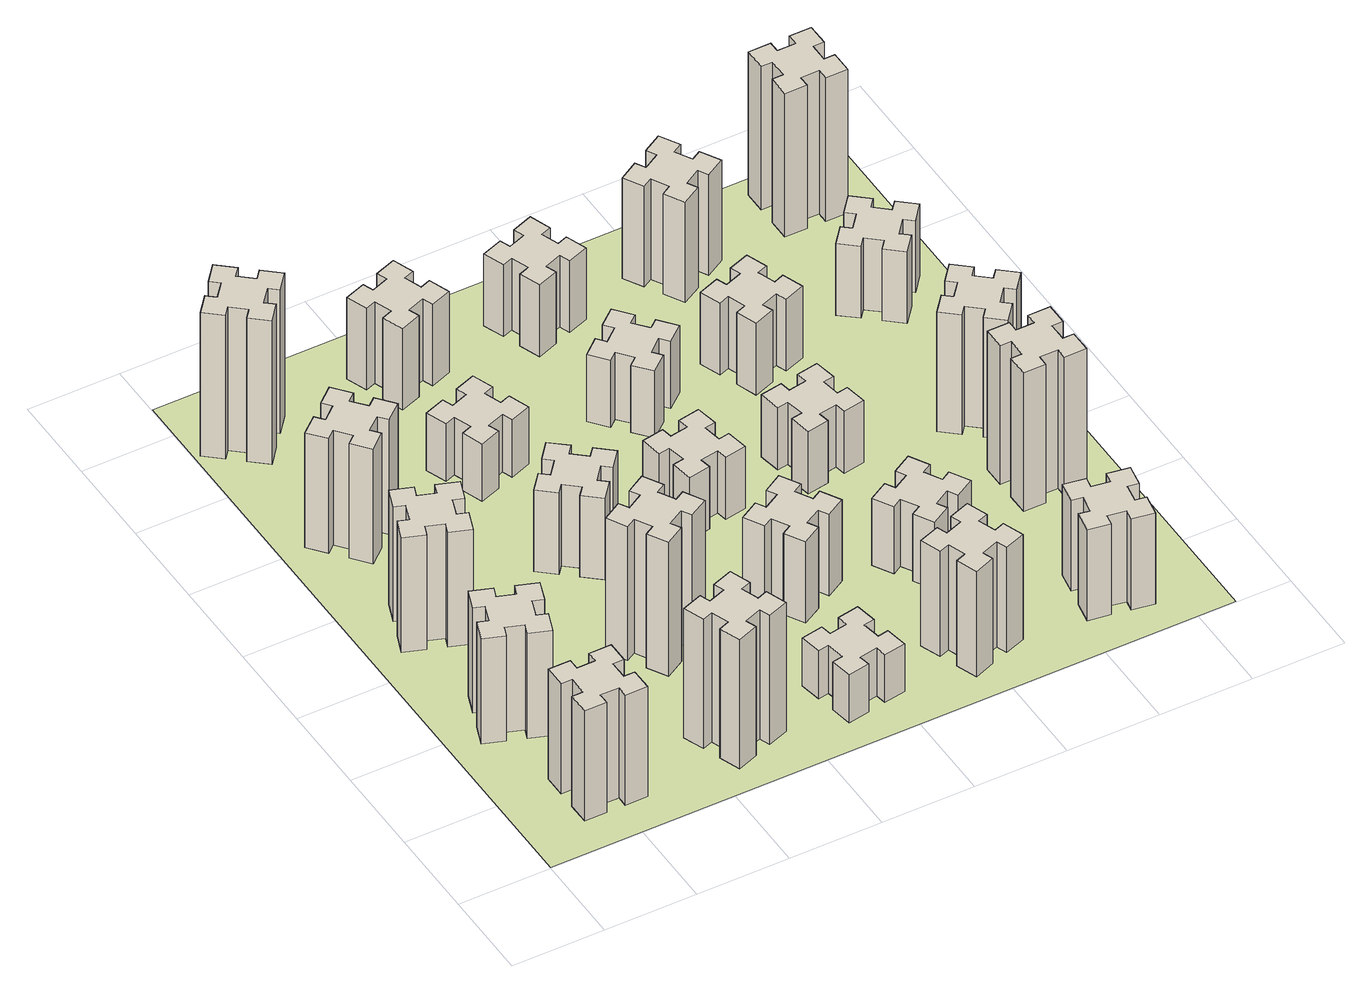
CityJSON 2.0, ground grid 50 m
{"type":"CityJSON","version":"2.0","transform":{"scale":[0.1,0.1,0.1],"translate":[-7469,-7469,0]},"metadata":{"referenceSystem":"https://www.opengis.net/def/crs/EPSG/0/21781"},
"CityObjects":{
"building1":{"type":"Building","attributes":{"class":"1000","function":"1000","usage":"1000","yearOfConstruction":2016,"roofType":"1000","measuredHeight":69,"storeysAboveGround":30,"storeysBelowGround":0},"geometry":[{"type":"Solid","lod":"1","boundaries":[[[[0,1,2,3,4,5,6,7,8,9,10,11,12,13,14,15,16,17,18,19]],[[17,16,20,21]],[[16,15,22,20]],[[15,14,23,22]],[[14,13,24,23]],[[13,12,25,24]],[[12,11,26,25]],[[11,10,27,26]],[[10,9,28,27]],[[9,8,29,28]],[[8,7,30,29]],[[7,6,31,30]],[[6,5,32,31]],[[5,4,33,32]],[[4,3,34,33]],[[3,2,35,34]],[[2,1,36,35]],[[1,0,37,36]],[[0,19,38,37]],[[19,18,39,38]],[[18,17,21,39]],[[24,25,26,27,28,29,30,31,32,33,34,35,36,37,38,39,21,20,22,23]]]]}]},
"building2":{"type":"Building","attributes":{"class":"1000","function":"1000","usage":"1000","yearOfConstruction":2016,"roofType":"1000","measuredHeight":66,"storeysAboveGround":30,"storeysBelowGround":0},"geometry":[{"type":"Solid","lod":"1","boundaries":[[[[40,41,42,43,44,45,46,47,48,49,50,51,52,53,54,55,56,57,58,59]],[[57,56,60,61]],[[56,55,62,60]],[[55,54,63,62]],[[54,53,64,63]],[[53,52,65,64]],[[52,51,66,65]],[[51,50,67,66]],[[50,49,68,67]],[[49,48,69,68]],[[48,47,70,69]],[[47,46,71,70]],[[46,45,72,71]],[[45,44,73,72]],[[44,43,74,73]],[[43,42,75,74]],[[42,41,76,75]],[[41,40,77,76]],[[40,59,78,77]],[[59,58,79,78]],[[58,57,61,79]],[[64,65,66,67,68,69,70,71,72,73,74,75,76,77,78,79,61,60,62,63]]]]}]},
"building3":{"type":"Building","attributes":{"class":"1000","function":"1000","usage":"1000","yearOfConstruction":2016,"roofType":"1000","measuredHeight":72,"storeysAboveGround":30,"storeysBelowGround":0},"geometry":[{"type":"Solid","lod":"1","boundaries":[[[[80,81,82,83,84,85,86,87,88,89,90,91,92,93,94,95,96,97,98,99]],[[97,96,100,101]],[[96,95,102,100]],[[95,94,103,102]],[[94,93,104,103]],[[93,92,105,104]],[[92,91,106,105]],[[91,90,107,106]],[[90,89,108,107]],[[89,88,109,108]],[[88,87,110,109]],[[87,86,111,110]],[[86,85,112,111]],[[85,84,113,112]],[[84,83,114,113]],[[83,82,115,114]],[[82,81,116,115]],[[81,80,117,116]],[[80,99,118,117]],[[99,98,119,118]],[[98,97,101,119]],[[104,105,106,107,108,109,110,111,112,113,114,115,116,117,118,119,101,100,102,103]]]]}]},
"building4":{"type":"Building","attributes":{"class":"1000","function":"1000","usage":"1000","yearOfConstruction":2016,"roofType":"1000","measuredHeight":72,"storeysAboveGround":30,"storeysBelowGround":0},"geometry":[{"type":"Solid","lod":"1","boundaries":[[[[120,121,122,123,124,125,126,127,128,129,130,131,132,133,134,135,136,137,138,139]],[[137,136,140,141]],[[136,135,142,140]],[[135,134,143,142]],[[134,133,144,143]],[[133,132,145,144]],[[132,131,146,145]],[[131,130,147,146]],[[130,129,148,147]],[[129,128,149,148]],[[128,127,150,149]],[[127,126,151,150]],[[126,125,152,151]],[[125,124,153,152]],[[124,123,154,153]],[[123,122,155,154]],[[122,121,156,155]],[[121,120,157,156]],[[120,139,158,157]],[[139,138,159,158]],[[138,137,141,159]],[[144,145,146,147,148,149,150,151,152,153,154,155,156,157,158,159,141,140,142,143]]]]}]},
"building5":{"type":"Building","attributes":{"class":"1000","function":"1000","usage":"1000","yearOfConstruction":2016,"roofType":"1000","measuredHeight":90,"storeysAboveGround":30,"storeysBelowGround":0},"geometry":[{"type":"Solid","lod":"1","boundaries":[[[[160,161,162,163,164,165,166,167,168,169,170,171,172,173,174,175,176,177,178,179]],[[177,176,180,181]],[[176,175,182,180]],[[175,174,183,182]],[[174,173,184,183]],[[173,172,185,184]],[[172,171,186,185]],[[171,170,187,186]],[[170,169,188,187]],[[169,168,189,188]],[[168,167,190,189]],[[167,166,191,190]],[[166,165,192,191]],[[165,164,193,192]],[[164,163,194,193]],[[163,162,195,194]],[[162,161,196,195]],[[161,160,197,196]],[[160,179,198,197]],[[179,178,199,198]],[[178,177,181,199]],[[184,185,186,187,188,189,190,191,192,193,194,195,196,197,198,199,181,180,182,183]]]]}]},
"building6":{"type":"Building","attributes":{"class":"1000","function":"1000","usage":"1000","yearOfConstruction":2016,"roofType":"1000","measuredHeight":81,"storeysAboveGround":30,"storeysBelowGround":0},"geometry":[{"type":"Solid","lod":"1","boundaries":[[[[200,201,202,203,204,205,206,207,208,209,210,211,212,213,214,215,216,217,218,219]],[[217,216,220,221]],[[216,215,222,220]],[[215,214,223,222]],[[214,213,224,223]],[[213,212,225,224]],[[212,211,226,225]],[[211,210,227,226]],[[210,209,228,227]],[[209,208,229,228]],[[208,207,230,229]],[[207,206,231,230]],[[206,205,232,231]],[[205,204,233,232]],[[204,203,234,233]],[[203,202,235,234]],[[202,201,236,235]],[[201,200,237,236]],[[200,219,238,237]],[[219,218,239,238]],[[218,217,221,239]],[[224,225,226,227,228,229,230,231,232,233,234,235,236,237,238,239,221,220,222,223]]]]}]},
"building7":{"type":"Building","attributes":{"class":"1000","function":"1000","usage":"1000","yearOfConstruction":2016,"roofType":"1000","measuredHeight":84,"storeysAboveGround":30,"storeysBelowGround":0},"geometry":[{"type":"Solid","lod":"1","boundaries":[[[[240,241,242,243,244,245,246,247,248,249,250,251,252,253,254,255,256,257,258,259]],[[257,256,260,261]],[[256,255,262,260]],[[255,254,263,262]],[[254,253,264,263]],[[253,252,265,264]],[[252,251,266,265]],[[251,250,267,266]],[[250,249,268,267]],[[249,248,269,268]],[[248,247,270,269]],[[247,246,271,270]],[[246,245,272,271]],[[245,244,273,272]],[[244,243,274,273]],[[243,242,275,274]],[[242,241,276,275]],[[241,240,277,276]],[[240,259,278,277]],[[259,258,279,278]],[[258,257,261,279]],[[264,265,266,267,268,269,270,271,272,273,274,275,276,277,278,279,261,260,262,263]]]]}]},
"building8":{"type":"Building","attributes":{"class":"1000","function":"1000","usage":"1000","yearOfConstruction":2016,"roofType":"1000","measuredHeight":51,"storeysAboveGround":30,"storeysBelowGround":0},"geometry":[{"type":"Solid","lod":"1","boundaries":[[[[280,281,282,283,284,285,286,287,288,289,290,291,292,293,294,295,296,297,298,299]],[[297,296,300,301]],[[296,295,302,300]],[[295,294,303,302]],[[294,293,304,303]],[[293,292,305,304]],[[292,291,306,305]],[[291,290,307,306]],[[290,289,308,307]],[[289,288,309,308]],[[288,287,310,309]],[[287,286,311,310]],[[286,285,312,311]],[[285,284,313,312]],[[284,283,314,313]],[[283,282,315,314]],[[282,281,316,315]],[[281,280,317,316]],[[280,299,318,317]],[[299,298,319,318]],[[298,297,301,319]],[[304,305,306,307,308,309,310,311,312,313,314,315,316,317,318,319,301,300,302,303]]]]}]},
"building9":{"type":"Building","attributes":{"class":"1000","function":"1000","usage":"1000","yearOfConstruction":2016,"roofType":"1000","measuredHeight":36,"storeysAboveGround":30,"storeysBelowGround":0},"geometry":[{"type":"Solid","lod":"1","boundaries":[[[[320,321,322,323,324,325,326,327,328,329,330,331,332,333,334,335,336,337,338,339]],[[337,336,340,341]],[[336,335,342,340]],[[335,334,343,342]],[[334,333,344,343]],[[333,332,345,344]],[[332,331,346,345]],[[331,330,347,346]],[[330,329,348,347]],[[329,328,349,348]],[[328,327,350,349]],[[327,326,351,350]],[[326,325,352,351]],[[325,324,353,352]],[[324,323,354,353]],[[323,322,355,354]],[[322,321,356,355]],[[321,320,357,356]],[[320,339,358,357]],[[339,338,359,358]],[[338,337,341,359]],[[344,345,346,347,348,349,350,351,352,353,354,355,356,357,358,359,341,340,342,343]]]]}]},
"building10":{"type":"Building","attributes":{"class":"1000","function":"1000","usage":"1000","yearOfConstruction":2016,"roofType":"1000","measuredHeight":30,"storeysAboveGround":30,"storeysBelowGround":0},"geometry":[{"type":"Solid","lod":"1","boundaries":[[[[360,361,362,363,364,365,366,367,368,369,370,371,372,373,374,375,376,377,378,379]],[[377,376,380,381]],[[376,375,382,380]],[[375,374,383,382]],[[374,373,384,383]],[[373,372,385,384]],[[372,371,386,385]],[[371,370,387,386]],[[370,369,388,387]],[[369,368,389,388]],[[368,367,390,389]],[[367,366,391,390]],[[366,365,392,391]],[[365,364,393,392]],[[364,363,394,393]],[[363,362,395,394]],[[362,361,396,395]],[[361,360,397,396]],[[360,379,398,397]],[[379,378,399,398]],[[378,377,381,399]],[[384,385,386,387,388,389,390,391,392,393,394,395,396,397,398,399,381,380,382,383]]]]}]},
"building11":{"type":"Building","attributes":{"class":"1000","function":"1000","usage":"1000","yearOfConstruction":2016,"roofType":"1000","measuredHeight":51,"storeysAboveGround":30,"storeysBelowGround":0},"geometry":[{"type":"Solid","lod":"1","boundaries":[[[[400,401,402,403,404,405,406,407,408,409,410,411,412,413,414,415,416,417,418,419]],[[417,416,420,421]],[[416,415,422,420]],[[415,414,423,422]],[[414,413,424,423]],[[413,412,425,424]],[[412,411,426,425]],[[411,410,427,426]],[[410,409,428,427]],[[409,408,429,428]],[[408,407,430,429]],[[407,406,431,430]],[[406,405,432,431]],[[405,404,433,432]],[[404,403,434,433]],[[403,402,435,434]],[[402,401,436,435]],[[401,400,437,436]],[[400,419,438,437]],[[419,418,439,438]],[[418,417,421,439]],[[424,425,426,427,428,429,430,431,432,433,434,435,436,437,438,439,421,420,422,423]]]]}]},
"building12":{"type":"Building","attributes":{"class":"1000","function":"1000","usage":"1000","yearOfConstruction":2016,"roofType":"1000","measuredHeight":51,"storeysAboveGround":30,"storeysBelowGround":0},"geometry":[{"type":"Solid","lod":"1","boundaries":[[[[440,441,442,443,444,445,446,447,448,449,450,451,452,453,454,455,456,457,458,459]],[[457,456,460,461]],[[456,455,462,460]],[[455,454,463,462]],[[454,453,464,463]],[[453,452,465,464]],[[452,451,466,465]],[[451,450,467,466]],[[450,449,468,467]],[[449,448,469,468]],[[448,447,470,469]],[[447,446,471,470]],[[446,445,472,471]],[[445,444,473,472]],[[444,443,474,473]],[[443,442,475,474]],[[442,441,476,475]],[[441,440,477,476]],[[440,459,478,477]],[[459,458,479,478]],[[458,457,461,479]],[[464,465,466,467,468,469,470,471,472,473,474,475,476,477,478,479,461,460,462,463]]]]}]},
"building13":{"type":"Building","attributes":{"class":"1000","function":"1000","usage":"1000","yearOfConstruction":2016,"roofType":"1000","measuredHeight":39,"storeysAboveGround":30,"storeysBelowGround":0},"geometry":[{"type":"Solid","lod":"1","boundaries":[[[[480,481,482,483,484,485,486,487,488,489,490,491,492,493,494,495,496,497,498,499]],[[497,496,500,501]],[[496,495,502,500]],[[495,494,503,502]],[[494,493,504,503]],[[493,492,505,504]],[[492,491,506,505]],[[491,490,507,506]],[[490,489,508,507]],[[489,488,509,508]],[[488,487,510,509]],[[487,486,511,510]],[[486,485,512,511]],[[485,484,513,512]],[[484,483,514,513]],[[483,482,515,514]],[[482,481,516,515]],[[481,480,517,516]],[[480,499,518,517]],[[499,498,519,518]],[[498,497,501,519]],[[504,505,506,507,508,509,510,511,512,513,514,515,516,517,518,519,501,500,502,503]]]]}]},
"building14":{"type":"Building","attributes":{"class":"1000","function":"1000","usage":"1000","yearOfConstruction":2016,"roofType":"1000","measuredHeight":66,"storeysAboveGround":30,"storeysBelowGround":0},"geometry":[{"type":"Solid","lod":"1","boundaries":[[[[520,521,522,523,524,525,526,527,528,529,530,531,532,533,534,535,536,537,538,539]],[[537,536,540,541]],[[536,535,542,540]],[[535,534,543,542]],[[534,533,544,543]],[[533,532,545,544]],[[532,531,546,545]],[[531,530,547,546]],[[530,529,548,547]],[[529,528,549,548]],[[528,527,550,549]],[[527,526,551,550]],[[526,525,552,551]],[[525,524,553,552]],[[524,523,554,553]],[[523,522,555,554]],[[522,521,556,555]],[[521,520,557,556]],[[520,539,558,557]],[[539,538,559,558]],[[538,537,541,559]],[[544,545,546,547,548,549,550,551,552,553,554,555,556,557,558,559,541,540,542,543]]]]}]},
"building15":{"type":"Building","attributes":{"class":"1000","function":"1000","usage":"1000","yearOfConstruction":2016,"roofType":"1000","measuredHeight":42,"storeysAboveGround":30,"storeysBelowGround":0},"geometry":[{"type":"Solid","lod":"1","boundaries":[[[[560,561,562,563,564,565,566,567,568,569,570,571,572,573,574,575,576,577,578,579]],[[577,576,580,581]],[[576,575,582,580]],[[575,574,583,582]],[[574,573,584,583]],[[573,572,585,584]],[[572,571,586,585]],[[571,570,587,586]],[[570,569,588,587]],[[569,568,589,588]],[[568,567,590,589]],[[567,566,591,590]],[[566,565,592,591]],[[565,564,593,592]],[[564,563,594,593]],[[563,562,595,594]],[[562,561,596,595]],[[561,560,597,596]],[[560,579,598,597]],[[579,578,599,598]],[[578,577,581,599]],[[584,585,586,587,588,589,590,591,592,593,594,595,596,597,598,599,581,580,582,583]]]]}]},
"building16":{"type":"Building","attributes":{"class":"1000","function":"1000","usage":"1000","yearOfConstruction":2016,"roofType":"1000","measuredHeight":45,"storeysAboveGround":30,"storeysBelowGround":0},"geometry":[{"type":"Solid","lod":"1","boundaries":[[[[600,601,602,603,604,605,606,607,608,609,610,611,612,613,614,615,616,617,618,619]],[[617,616,620,621]],[[616,615,622,620]],[[615,614,623,622]],[[614,613,624,623]],[[613,612,625,624]],[[612,611,626,625]],[[611,610,627,626]],[[610,609,628,627]],[[609,608,629,628]],[[608,607,630,629]],[[607,606,631,630]],[[606,605,632,631]],[[605,604,633,632]],[[604,603,634,633]],[[603,602,635,634]],[[602,601,636,635]],[[601,600,637,636]],[[600,619,638,637]],[[619,618,639,638]],[[618,617,621,639]],[[624,625,626,627,628,629,630,631,632,633,634,635,636,637,638,639,621,620,622,623]]]]}]},
"building17":{"type":"Building","attributes":{"class":"1000","function":"1000","usage":"1000","yearOfConstruction":2016,"roofType":"1000","measuredHeight":42,"storeysAboveGround":30,"storeysBelowGround":0},"geometry":[{"type":"Solid","lod":"1","boundaries":[[[[640,641,642,643,644,645,646,647,648,649,650,651,652,653,654,655,656,657,658,659]],[[657,656,660,661]],[[656,655,662,660]],[[655,654,663,662]],[[654,653,664,663]],[[653,652,665,664]],[[652,651,666,665]],[[651,650,667,666]],[[650,649,668,667]],[[649,648,669,668]],[[648,647,670,669]],[[647,646,671,670]],[[646,645,672,671]],[[645,644,673,672]],[[644,643,674,673]],[[643,642,675,674]],[[642,641,676,675]],[[641,640,677,676]],[[640,659,678,677]],[[659,658,679,678]],[[658,657,661,679]],[[664,665,666,667,668,669,670,671,672,673,674,675,676,677,678,679,661,660,662,663]]]]}]},
"building18":{"type":"Building","attributes":{"class":"1000","function":"1000","usage":"1000","yearOfConstruction":2016,"roofType":"1000","measuredHeight":39,"storeysAboveGround":30,"storeysBelowGround":0},"geometry":[{"type":"Solid","lod":"1","boundaries":[[[[680,681,682,683,684,685,686,687,688,689,690,691,692,693,694,695,696,697,698,699]],[[697,696,700,701]],[[696,695,702,700]],[[695,694,703,702]],[[694,693,704,703]],[[693,692,705,704]],[[692,691,706,705]],[[691,690,707,706]],[[690,689,708,707]],[[689,688,709,708]],[[688,687,710,709]],[[687,686,711,710]],[[686,685,712,711]],[[685,684,713,712]],[[684,683,714,713]],[[683,682,715,714]],[[682,681,716,715]],[[681,680,717,716]],[[680,699,718,717]],[[699,698,719,718]],[[698,697,701,719]],[[704,705,706,707,708,709,710,711,712,713,714,715,716,717,718,719,701,700,702,703]]]]}]},
"building19":{"type":"Building","attributes":{"class":"1000","function":"1000","usage":"1000","yearOfConstruction":2016,"roofType":"1000","measuredHeight":57,"storeysAboveGround":30,"storeysBelowGround":0},"geometry":[{"type":"Solid","lod":"1","boundaries":[[[[720,721,722,723,724,725,726,727,728,729,730,731,732,733,734,735,736,737,738,739]],[[737,736,740,741]],[[736,735,742,740]],[[735,734,743,742]],[[734,733,744,743]],[[733,732,745,744]],[[732,731,746,745]],[[731,730,747,746]],[[730,729,748,747]],[[729,728,749,748]],[[728,727,750,749]],[[727,726,751,750]],[[726,725,752,751]],[[725,724,753,752]],[[724,723,754,753]],[[723,722,755,754]],[[722,721,756,755]],[[721,720,757,756]],[[720,739,758,757]],[[739,738,759,758]],[[738,737,741,759]],[[744,745,746,747,748,749,750,751,752,753,754,755,756,757,758,759,741,740,742,743]]]]}]},
"building20":{"type":"Building","attributes":{"class":"1000","function":"1000","usage":"1000","yearOfConstruction":2016,"roofType":"1000","measuredHeight":45,"storeysAboveGround":30,"storeysBelowGround":0},"geometry":[{"type":"Solid","lod":"1","boundaries":[[[[760,761,762,763,764,765,766,767,768,769,770,771,772,773,774,775,776,777,778,779]],[[777,776,780,781]],[[776,775,782,780]],[[775,774,783,782]],[[774,773,784,783]],[[773,772,785,784]],[[772,771,786,785]],[[771,770,787,786]],[[770,769,788,787]],[[769,768,789,788]],[[768,767,790,789]],[[767,766,791,790]],[[766,765,792,791]],[[765,764,793,792]],[[764,763,794,793]],[[763,762,795,794]],[[762,761,796,795]],[[761,760,797,796]],[[760,779,798,797]],[[779,778,799,798]],[[778,777,781,799]],[[784,785,786,787,788,789,790,791,792,793,794,795,796,797,798,799,781,780,782,783]]]]}]},
"building21":{"type":"Building","attributes":{"class":"1000","function":"1000","usage":"1000","yearOfConstruction":2016,"roofType":"1000","measuredHeight":63,"storeysAboveGround":30,"storeysBelowGround":0},"geometry":[{"type":"Solid","lod":"1","boundaries":[[[[800,801,802,803,804,805,806,807,808,809,810,811,812,813,814,815,816,817,818,819]],[[817,816,820,821]],[[816,815,822,820]],[[815,814,823,822]],[[814,813,824,823]],[[813,812,825,824]],[[812,811,826,825]],[[811,810,827,826]],[[810,809,828,827]],[[809,808,829,828]],[[808,807,830,829]],[[807,806,831,830]],[[806,805,832,831]],[[805,804,833,832]],[[804,803,834,833]],[[803,802,835,834]],[[802,801,836,835]],[[801,800,837,836]],[[800,819,838,837]],[[819,818,839,838]],[[818,817,821,839]],[[824,825,826,827,828,829,830,831,832,833,834,835,836,837,838,839,821,820,822,823]]]]}]},
"building22":{"type":"Building","attributes":{"class":"1000","function":"1000","usage":"1000","yearOfConstruction":2016,"roofType":"1000","measuredHeight":87,"storeysAboveGround":30,"storeysBelowGround":0},"geometry":[{"type":"Solid","lod":"1","boundaries":[[[[840,841,842,843,844,845,846,847,848,849,850,851,852,853,854,855,856,857,858,859]],[[857,856,860,861]],[[856,855,862,860]],[[855,854,863,862]],[[854,853,864,863]],[[853,852,865,864]],[[852,851,866,865]],[[851,850,867,866]],[[850,849,868,867]],[[849,848,869,868]],[[848,847,870,869]],[[847,846,871,870]],[[846,845,872,871]],[[845,844,873,872]],[[844,843,874,873]],[[843,842,875,874]],[[842,841,876,875]],[[841,840,877,876]],[[840,859,878,877]],[[859,858,879,878]],[[858,857,861,879]],[[864,865,866,867,868,869,870,871,872,873,874,875,876,877,878,879,861,860,862,863]]]]}]},
"building23":{"type":"Building","attributes":{"class":"1000","function":"1000","usage":"1000","yearOfConstruction":2016,"roofType":"1000","measuredHeight":75,"storeysAboveGround":30,"storeysBelowGround":0},"geometry":[{"type":"Solid","lod":"1","boundaries":[[[[880,881,882,883,884,885,886,887,888,889,890,891,892,893,894,895,896,897,898,899]],[[897,896,900,901]],[[896,895,902,900]],[[895,894,903,902]],[[894,893,904,903]],[[893,892,905,904]],[[892,891,906,905]],[[891,890,907,906]],[[890,889,908,907]],[[889,888,909,908]],[[888,887,910,909]],[[887,886,911,910]],[[886,885,912,911]],[[885,884,913,912]],[[884,883,914,913]],[[883,882,915,914]],[[882,881,916,915]],[[881,880,917,916]],[[880,899,918,917]],[[899,898,919,918]],[[898,897,901,919]],[[904,905,906,907,908,909,910,911,912,913,914,915,916,917,918,919,901,900,902,903]]]]}]},
"building24":{"type":"Building","attributes":{"class":"1000","function":"1000","usage":"1000","yearOfConstruction":2016,"roofType":"1000","measuredHeight":45,"storeysAboveGround":30,"storeysBelowGround":0},"geometry":[{"type":"Solid","lod":"1","boundaries":[[[[920,921,922,923,924,925,926,927,928,929,930,931,932,933,934,935,936,937,938,939]],[[937,936,940,941]],[[936,935,942,940]],[[935,934,943,942]],[[934,933,944,943]],[[933,932,945,944]],[[932,931,946,945]],[[931,930,947,946]],[[930,929,948,947]],[[929,928,949,948]],[[928,927,950,949]],[[927,926,951,950]],[[926,925,952,951]],[[925,924,953,952]],[[924,923,954,953]],[[923,922,955,954]],[[922,921,956,955]],[[921,920,957,956]],[[920,939,958,957]],[[939,938,959,958]],[[938,937,941,959]],[[944,945,946,947,948,949,950,951,952,953,954,955,956,957,958,959,941,940,942,943]]]]}]},
"building25":{"type":"Building","attributes":{"class":"1000","function":"1000","usage":"1000","yearOfConstruction":2016,"roofType":"1000","measuredHeight":90,"storeysAboveGround":30,"storeysBelowGround":0},"geometry":[{"type":"Solid","lod":"1","boundaries":[[[[960,961,962,963,964,965,966,967,968,969,970,971,972,973,974,975,976,977,978,979]],[[977,976,980,981]],[[976,975,982,980]],[[975,974,983,982]],[[974,973,984,983]],[[973,972,985,984]],[[972,971,986,985]],[[971,970,987,986]],[[970,969,988,987]],[[969,968,989,988]],[[968,967,990,989]],[[967,966,991,990]],[[966,965,992,991]],[[965,964,993,992]],[[964,963,994,993]],[[963,962,995,994]],[[962,961,996,995]],[[961,960,997,996]],[[960,979,998,997]],[[979,978,999,998]],[[978,977,981,999]],[[984,985,986,987,988,989,990,991,992,993,994,995,996,997,998,999,981,980,982,983]]]]}]},
"landuse1":{"type":"LandUse","attributes":{"name":"plot1","function":"1010"},"geometry":[{"type":"MultiSurface","lod":"1","boundaries":[[[1000,1001,1002,1003]]]}]}
},
"vertices":[
[425,265,0],[525,265,0],[525,205,0],[645,205,0],[645,325,0],[585,325,0],[585,425,0],[645,425,0],[645,545,0],[525,545,0],[525,485,0],[425,485,0],[425,545,0],[305,545,0],[305,425,0],[365,425,0],[365,325,0],[305,325,0],[305,205,0],[425,205,0],[365,325,690],[305,325,690],[365,425,690],[305,425,690],[305,545,690],[425,545,690],[425,485,690],[525,485,690],[525,545,690],[645,545,690],[645,425,690],[585,425,690],[585,325,690],[645,325,690],[645,205,690],[525,205,690],[525,265,690],[425,265,690],[425,205,690],[305,205,690],
[289,1100,0],[255,1006,0],[199,1027,0],[157,914,0],[270,873,0],[291,929,0],[385,895,0],[364,839,0],[477,797,0],[518,910,0],[462,931,0],[496,1025,0],[552,1004,0],[593,1117,0],[480,1158,0],[460,1102,0],[366,1136,0],[387,1192,0],[274,1233,0],[233,1120,0],[366,1136,660],[387,1192,660],[460,1102,660],[480,1158,660],[593,1117,660],[552,1004,660],[496,1025,660],[462,931,660],[518,910,660],[477,797,660],[364,839,660],[385,895,660],[291,929,660],[270,873,660],[157,914,660],[199,1027,660],[255,1006,660],[289,1100,660],[233,1120,660],[274,1233,660],
[291,1669,0],[385,1635,0],[364,1579,0],[477,1537,0],[518,1650,0],[462,1671,0],[496,1765,0],[552,1744,0],[593,1857,0],[480,1898,0],[460,1842,0],[366,1876,0],[387,1932,0],[274,1973,0],[233,1860,0],[289,1840,0],[255,1746,0],[199,1767,0],[157,1654,0],[270,1613,0],[255,1746,720],[199,1767,720],[289,1840,720],[233,1860,720],[274,1973,720],[387,1932,720],[366,1876,720],[460,1842,720],[480,1898,720],[593,1857,720],[552,1744,720],[496,1765,720],[462,1671,720],[518,1650,720],[477,1537,720],[364,1579,720],[385,1635,720],[291,1669,720],[270,1613,720],[157,1654,720],
[492,2528,0],[427,2604,0],[473,2643,0],[396,2735,0],[304,2658,0],[343,2612,0],[266,2547,0],[228,2593,0],[136,2516,0],[213,2424,0],[259,2463,0],[323,2386,0],[277,2348,0],[354,2256,0],[446,2333,0],[408,2379,0],[484,2443,0],[523,2397,0],[615,2474,0],[538,2566,0],[484,2443,720],[523,2397,720],[408,2379,720],[446,2333,720],[354,2256,720],[277,2348,720],[323,2386,720],[259,2463,720],[213,2424,720],[136,2516,720],[228,2593,720],[266,2547,720],[343,2612,720],[304,2658,720],[396,2735,720],[473,2643,720],[427,2604,720],[492,2528,720],[538,2566,720],[615,2474,720],
[384,3387,0],[308,3452,0],[346,3498,0],[254,3575,0],[177,3483,0],[223,3444,0],[159,3368,0],[113,3406,0],[36,3314,0],[128,3237,0],[166,3283,0],[243,3219,0],[204,3173,0],[296,3096,0],[373,3188,0],[327,3226,0],[392,3303,0],[438,3264,0],[515,3356,0],[423,3433,0],[392,3303,900],[438,3264,900],[327,3226,900],[373,3188,900],[296,3096,900],[204,3173,900],[243,3219,900],[166,3283,900],[128,3237,900],[36,3314,900],[113,3406,900],[159,3368,900],[223,3444,900],[177,3483,900],[254,3575,900],[346,3498,900],[308,3452,900],[384,3387,900],[423,3433,900],[515,3356,900],
[1206,255,0],[1300,289,0],[1320,233,0],[1433,274,0],[1392,387,0],[1336,366,0],[1302,460,0],[1358,480,0],[1317,593,0],[1204,552,0],[1225,496,0],[1131,462,0],[1110,518,0],[997,477,0],[1039,364,0],[1095,385,0],[1129,291,0],[1073,270,0],[1114,157,0],[1227,199,0],[1129,291,810],[1073,270,810],[1095,385,810],[1039,364,810],[997,477,810],[1110,518,810],[1131,462,810],[1225,496,810],[1204,552,810],[1317,593,810],[1358,480,810],[1302,460,810],[1336,366,810],[1392,387,810],[1433,274,810],[1320,233,810],[1300,289,810],[1206,255,810],[1227,199,810],[1114,157,810],
[1204,1236,0],[1117,1186,0],[1087,1238,0],[983,1178,0],[1043,1074,0],[1095,1104,0],[1145,1017,0],[1093,987,0],[1153,883,0],[1257,943,0],[1227,995,0],[1314,1045,0],[1344,993,0],[1448,1053,0],[1388,1157,0],[1336,1127,0],[1286,1214,0],[1338,1244,0],[1278,1348,0],[1174,1288,0],[1286,1214,840],[1338,1244,840],[1336,1127,840],[1388,1157,840],[1448,1053,840],[1344,993,840],[1314,1045,840],[1227,995,840],[1257,943,840],[1153,883,840],[1093,987,840],[1145,1017,840],[1095,1104,840],[1043,1074,840],[983,1178,840],[1087,1238,840],[1117,1186,840],[1204,1236,840],[1174,1288,840],[1278,1348,840],
[1163,1964,0],[1099,1888,0],[1053,1926,0],[976,1834,0],[1068,1757,0],[1106,1803,0],[1183,1739,0],[1144,1693,0],[1236,1616,0],[1313,1708,0],[1267,1746,0],[1332,1823,0],[1378,1784,0],[1455,1876,0],[1363,1953,0],[1324,1907,0],[1248,1972,0],[1286,2018,0],[1194,2095,0],[1117,2003,0],[1248,1972,510],[1286,2018,510],[1324,1907,510],[1363,1953,510],[1455,1876,510],[1378,1784,510],[1332,1823,510],[1267,1746,510],[1313,1708,510],[1236,1616,510],[1144,1693,510],[1183,1739,510],[1106,1803,510],[1068,1757,510],[976,1834,510],[1053,1926,510],[1099,1888,510],[1163,1964,510],[1117,2003,510],[1194,2095,510],
[1125,2716,0],[1031,2682,0],[1010,2738,0],[897,2697,0],[939,2584,0],[995,2605,0],[1029,2511,0],[973,2490,0],[1014,2377,0],[1127,2419,0],[1106,2475,0],[1200,2509,0],[1220,2453,0],[1333,2494,0],[1292,2607,0],[1236,2586,0],[1202,2680,0],[1258,2700,0],[1217,2813,0],[1104,2772,0],[1202,2680,360],[1258,2700,360],[1236,2586,360],[1292,2607,360],[1333,2494,360],[1220,2453,360],[1200,2509,360],[1106,2475,360],[1127,2419,360],[1014,2377,360],[973,2490,360],[1029,2511,360],[995,2605,360],[939,2584,360],[897,2697,360],[1010,2738,360],[1031,2682,360],[1125,2716,360],[1104,2772,360],[1217,2813,360],
[1825,258,0],[1924,276,0],[1934,217,0],[2052,237,0],[2031,356,0],[1972,345,0],[1955,444,0],[2014,454,0],[1993,572,0],[1875,551,0],[1885,492,0],[1787,475,0],[1777,534,0],[1658,513,0],[1679,395,0],[1738,405,0],[1756,307,0],[1697,297,0],[1717,178,0],[1836,199,0],[1756,307,300],[1697,297,300],[1738,405,300],[1679,395,300],[1658,513,300],[1777,534,300],[1787,475,300],[1885,492,300],[1875,551,300],[1993,572,300],[2014,454,300],[1955,444,300],[1972,345,300],[2031,356,300],[2052,237,300],[1934,217,300],[1924,276,300],[1825,258,300],[1836,199,300],[1717,178,300],
[1125,3456,0],[1031,3422,0],[1010,3478,0],[897,3437,0],[939,3324,0],[995,3345,0],[1029,3251,0],[973,3230,0],[1014,3117,0],[1127,3159,0],[1106,3215,0],[1200,3249,0],[1220,3193,0],[1333,3234,0],[1292,3347,0],[1236,3326,0],[1202,3420,0],[1258,3440,0],[1217,3553,0],[1104,3512,0],[1202,3420,510],[1258,3440,510],[1236,3326,510],[1292,3347,510],[1333,3234,510],[1220,3193,510],[1200,3249,510],[1106,3215,510],[1127,3159,510],[1014,3117,510],[973,3230,510],[1029,3251,510],[995,3345,510],[939,3324,510],[897,3437,510],[1010,3478,510],[1031,3422,510],[1125,3456,510],[1104,3512,510],[1217,3553,510],
[1967,995,0],[2054,1045,0],[2084,993,0],[2188,1053,0],[2128,1157,0],[2076,1127,0],[2026,1214,0],[2078,1244,0],[2018,1348,0],[1914,1288,0],[1944,1236,0],[1857,1186,0],[1827,1238,0],[1723,1178,0],[1783,1074,0],[1835,1104,0],[1885,1017,0],[1833,987,0],[1893,883,0],[1997,943,0],[1885,1017,510],[1833,987,510],[1835,1104,510],[1783,1074,510],[1723,1178,510],[1827,1238,510],[1857,1186,510],[1944,1236,510],[1914,1288,510],[2018,1348,510],[2078,1244,510],[2026,1214,510],[2076,1127,510],[2128,1157,510],[2188,1053,510],[2084,993,510],[2054,1045,510],[1967,995,510],[1997,943,510],[1893,883,510],
[1972,1825,0],[1955,1924,0],[2014,1934,0],[1993,2052,0],[1875,2031,0],[1885,1972,0],[1787,1955,0],[1777,2014,0],[1658,1993,0],[1679,1875,0],[1738,1885,0],[1756,1787,0],[1697,1777,0],[1717,1658,0],[1836,1679,0],[1825,1738,0],[1924,1756,0],[1934,1697,0],[2052,1717,0],[2031,1836,0],[1924,1756,390],[1934,1697,390],[1825,1738,390],[1836,1679,390],[1717,1658,390],[1697,1777,390],[1756,1787,390],[1738,1885,390],[1679,1875,390],[1658,1993,390],[1777,2014,390],[1787,1955,390],[1885,1972,390],[1875,2031,390],[1993,2052,390],[2014,1934,390],[1955,1924,390],[1972,1825,390],[2031,1836,390],[2052,1717,390],
[2375,385,0],[2409,291,0],[2353,270,0],[2394,157,0],[2507,199,0],[2486,255,0],[2580,289,0],[2600,233,0],[2713,274,0],[2672,387,0],[2616,366,0],[2582,460,0],[2638,480,0],[2597,593,0],[2484,552,0],[2505,496,0],[2411,462,0],[2390,518,0],[2277,477,0],[2319,364,0],[2411,462,660],[2390,518,660],[2505,496,660],[2484,552,660],[2597,593,660],[2638,480,660],[2582,460,660],[2616,366,660],[2672,387,660],[2713,274,660],[2600,233,660],[2580,289,660],[2486,255,660],[2507,199,660],[2394,157,660],[2353,270,660],[2409,291,660],[2375,385,660],[2319,364,660],[2277,477,660],
[1988,2479,0],[2064,2543,0],[2103,2497,0],[2195,2574,0],[2118,2666,0],[2072,2628,0],[2007,2704,0],[2053,2743,0],[1976,2835,0],[1884,2758,0],[1923,2712,0],[1846,2647,0],[1808,2693,0],[1716,2616,0],[1793,2524,0],[1839,2563,0],[1903,2486,0],[1857,2448,0],[1934,2356,0],[2026,2433,0],[1903,2486,420],[1857,2448,420],[1839,2563,420],[1793,2524,420],[1716,2616,420],[1808,2693,420],[1846,2647,420],[1923,2712,420],[1884,2758,420],[1976,2835,420],[2053,2743,420],[2007,2704,420],[2072,2628,420],[2118,2666,420],[2195,2574,420],[2103,2497,420],[2064,2543,420],[1988,2479,420],[2026,2433,420],[1934,2356,420],
[1865,3456,0],[1771,3422,0],[1750,3478,0],[1637,3437,0],[1679,3324,0],[1735,3345,0],[1769,3251,0],[1713,3230,0],[1754,3117,0],[1867,3159,0],[1846,3215,0],[1940,3249,0],[1960,3193,0],[2073,3234,0],[2032,3347,0],[1976,3326,0],[1942,3420,0],[1998,3440,0],[1957,3553,0],[1844,3512,0],[1942,3420,450],[1998,3440,450],[1976,3326,450],[2032,3347,450],[2073,3234,450],[1960,3193,450],[1940,3249,450],[1846,3215,450],[1867,3159,450],[1754,3117,450],[1713,3230,450],[1769,3251,450],[1735,3345,450],[1679,3324,450],[1637,3437,450],[1750,3478,450],[1771,3422,450],[1865,3456,450],[1844,3512,450],[1957,3553,450],
[2607,895,0],[2694,945,0],[2724,893,0],[2828,953,0],[2768,1057,0],[2716,1027,0],[2666,1114,0],[2718,1144,0],[2658,1248,0],[2554,1188,0],[2584,1136,0],[2497,1086,0],[2467,1138,0],[2363,1078,0],[2423,974,0],[2475,1004,0],[2525,917,0],[2473,887,0],[2533,783,0],[2637,843,0],[2525,917,420],[2473,887,420],[2475,1004,420],[2423,974,420],[2363,1078,420],[2467,1138,420],[2497,1086,420],[2584,1136,420],[2554,1188,420],[2658,1248,420],[2718,1144,420],[2666,1114,420],[2716,1027,420],[2768,1057,420],[2828,953,420],[2724,893,420],[2694,945,420],[2607,895,420],[2637,843,420],[2533,783,420],
[2525,1972,0],[2427,1955,0],[2417,2014,0],[2298,1993,0],[2319,1875,0],[2378,1885,0],[2396,1787,0],[2337,1777,0],[2357,1658,0],[2476,1679,0],[2465,1738,0],[2564,1756,0],[2574,1697,0],[2692,1717,0],[2671,1836,0],[2612,1825,0],[2595,1924,0],[2654,1934,0],[2633,2052,0],[2515,2031,0],[2595,1924,390],[2654,1934,390],[2612,1825,390],[2671,1836,390],[2692,1717,390],[2574,1697,390],[2564,1756,390],[2465,1738,390],[2476,1679,390],[2357,1658,390],[2337,1777,390],[2396,1787,390],[2378,1885,390],[2319,1875,390],[2298,1993,390],[2417,2014,390],[2427,1955,390],[2525,1972,390],[2515,2031,390],[2633,2052,390],
[3335,307,0],[3352,405,0],[3411,395,0],[3432,513,0],[3314,534,0],[3304,475,0],[3205,492,0],[3216,551,0],[3097,572,0],[3077,454,0],[3136,444,0],[3118,345,0],[3059,356,0],[3038,237,0],[3157,217,0],[3167,276,0],[3265,258,0],[3255,199,0],[3373,178,0],[3394,297,0],[3265,258,570],[3255,199,570],[3167,276,570],[3157,217,570],[3038,237,570],[3059,356,570],[3118,345,570],[3136,444,570],[3077,454,570],[3097,572,570],[3216,551,570],[3205,492,570],[3304,475,570],[3314,534,570],[3432,513,570],[3411,395,570],[3352,405,570],[3335,307,570],[3394,297,570],[3373,178,570],
[2586,2475,0],[2680,2509,0],[2700,2453,0],[2813,2494,0],[2772,2607,0],[2716,2586,0],[2682,2680,0],[2738,2700,0],[2697,2813,0],[2584,2772,0],[2605,2716,0],[2511,2682,0],[2490,2738,0],[2377,2697,0],[2419,2584,0],[2475,2605,0],[2509,2511,0],[2453,2490,0],[2494,2377,0],[2607,2419,0],[2509,2511,450],[2453,2490,450],[2475,2605,450],[2419,2584,450],[2377,2697,450],[2490,2738,450],[2511,2682,450],[2605,2716,450],[2584,2772,450],[2697,2813,450],[2738,2700,450],[2682,2680,450],[2716,2586,450],[2772,2607,450],[2813,2494,450],[2700,2453,450],[2680,2509,450],[2586,2475,450],[2607,2419,450],[2494,2377,450],
[2716,3347,0],[2666,3434,0],[2718,3464,0],[2658,3568,0],[2554,3508,0],[2584,3456,0],[2497,3406,0],[2467,3458,0],[2363,3398,0],[2423,3294,0],[2475,3324,0],[2525,3237,0],[2473,3207,0],[2533,3103,0],[2637,3163,0],[2607,3215,0],[2694,3265,0],[2724,3213,0],[2828,3273,0],[2768,3377,0],[2694,3265,630],[2724,3213,630],[2607,3215,630],[2637,3163,630],[2533,3103,630],[2473,3207,630],[2525,3237,630],[2475,3324,630],[2423,3294,630],[2363,3398,630],[2467,3458,630],[2497,3406,630],[2584,3456,630],[2554,3508,630],[2658,3568,630],[2718,3464,630],[2666,3434,630],[2716,3347,630],[2768,3377,630],[2828,3273,630],
[3445,1165,0],[3445,1265,0],[3505,1265,0],[3505,1385,0],[3385,1385,0],[3385,1325,0],[3285,1325,0],[3285,1385,0],[3165,1385,0],[3165,1265,0],[3225,1265,0],[3225,1165,0],[3165,1165,0],[3165,1045,0],[3285,1045,0],[3285,1105,0],[3385,1105,0],[3385,1045,0],[3505,1045,0],[3505,1165,0],[3385,1105,870],[3385,1045,870],[3285,1105,870],[3285,1045,870],[3165,1045,870],[3165,1165,870],[3225,1165,870],[3225,1265,870],[3165,1265,870],[3165,1385,870],[3285,1385,870],[3285,1325,870],[3385,1325,870],[3385,1385,870],[3505,1385,870],[3505,1265,870],[3445,1265,870],[3445,1165,870],[3505,1165,870],[3505,1045,870],
[3226,1703,0],[3303,1639,0],[3264,1593,0],[3356,1516,0],[3433,1608,0],[3387,1646,0],[3452,1723,0],[3498,1684,0],[3575,1776,0],[3483,1853,0],[3444,1807,0],[3368,1872,0],[3406,1918,0],[3314,1995,0],[3237,1903,0],[3283,1864,0],[3219,1788,0],[3173,1826,0],[3096,1734,0],[3188,1657,0],[3219,1788,750],[3173,1826,750],[3283,1864,750],[3237,1903,750],[3314,1995,750],[3406,1918,750],[3368,1872,750],[3444,1807,750],[3483,1853,750],[3575,1776,750],[3498,1684,750],[3452,1723,750],[3387,1646,750],[3433,1608,750],[3356,1516,750],[3264,1593,750],[3303,1639,750],[3226,1703,750],[3188,1657,750],[3096,1734,750],
[3444,2747,0],[3368,2812,0],[3406,2858,0],[3314,2935,0],[3237,2843,0],[3283,2804,0],[3219,2728,0],[3173,2766,0],[3096,2674,0],[3188,2597,0],[3226,2643,0],[3303,2579,0],[3264,2533,0],[3356,2456,0],[3433,2548,0],[3387,2586,0],[3452,2663,0],[3498,2624,0],[3575,2716,0],[3483,2793,0],[3452,2663,450],[3498,2624,450],[3387,2586,450],[3433,2548,450],[3356,2456,450],[3264,2533,450],[3303,2579,450],[3226,2643,450],[3188,2597,450],[3096,2674,450],[3173,2766,450],[3219,2728,450],[3283,2804,450],[3237,2843,450],[3314,2935,450],[3406,2858,450],[3368,2812,450],[3444,2747,450],[3483,2793,450],[3575,2716,450],
[3285,3325,0],[3385,3325,0],[3385,3265,0],[3505,3265,0],[3505,3385,0],[3445,3385,0],[3445,3485,0],[3505,3485,0],[3505,3605,0],[3385,3605,0],[3385,3545,0],[3285,3545,0],[3285,3605,0],[3165,3605,0],[3165,3485,0],[3225,3485,0],[3225,3385,0],[3165,3385,0],[3165,3265,0],[3285,3265,0],[3225,3385,900],[3165,3385,900],[3225,3485,900],[3165,3485,900],[3165,3605,900],[3285,3605,900],[3285,3545,900],[3385,3545,900],[3385,3605,900],[3505,3605,900],[3505,3485,900],[3445,3485,900],[3445,3385,900],[3505,3385,900],[3505,3265,900],[3385,3265,900],[3385,3325,900],[3285,3325,900],[3285,3265,900],[3165,3265,900],
[5,3705,0],[3705,3705,0],[3705,5,0],[5,5,0]
]}
